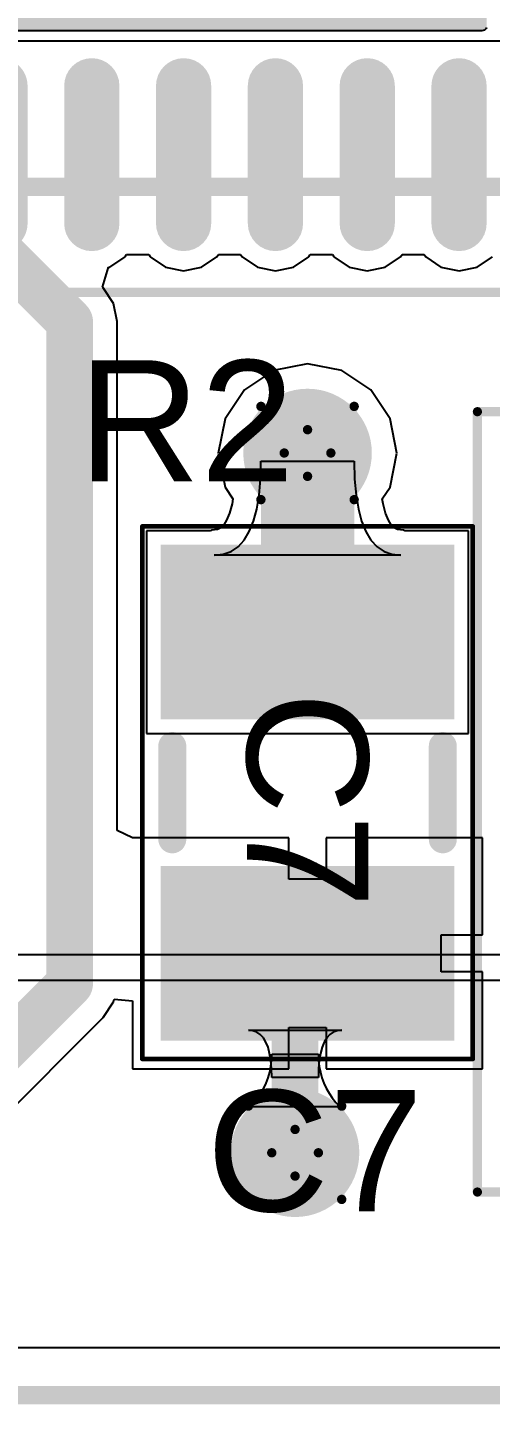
# Model space of a CAD drawing. Header units: inches. Extents: x 0.88 to 8.93, y 2.74 to 7.33.
# Drawn here: x 2.0408 to 2.14, y 2.7586 to 3.0538 of the extents above; entities that cross this region are included whole.
import ezdxf

# ---------------------------------------------------------------- set-up
doc = ezdxf.new("R2010")
doc.units = ezdxf.units.IN
doc.header["$MEASUREMENT"] = 0
for name, color, linetype in [('Board', 56, 'Continuous'), ('Bottom 3D Body', 76, 'Continuous'), ('Bottom Courtyard', 56, 'Continuous'), ('Bottom Layer', 5, 'Continuous'), ('Drill Drawing', 1, 'Continuous'), ('Mechanical 12', 56, 'Continuous'), ('Mechanical 15', 56, 'Continuous'), ('Top Courtyard', 56, 'Continuous'), ('Top Layer', 1, 'Continuous'), ('Top Overlay', 2, 'Continuous'), ('Top Paste', 8, 'Continuous'), ('Top Solder', 216, 'Continuous'), ('Via Holes', 16, 'Continuous')]:
    doc.layers.add(name, color=color, linetype=linetype)
doc.styles.add('Arial', font='', dxfattribs={"height": 0.2})
doc.styles.get('Arial').set_extended_font_data('Arial')

# ---------------------------------------------------------------- blocks, each defined once
blk = doc.blocks.new('SOT94P280X100_5N_14')
at = {"layer": 'Mechanical 15'}
for points in [[(-0.0836613, -0.0708661, 0.0019685, 0.0019685, 0), (-0.0836613, 0.0708661, 0.0019685, 0.0019685, 0)], [(0.0836613, -0.0708661, 0.0019685, 0.0019685, 0), (0.0836613, 0.0708661, 0.0019685, 0.0019685, 0)], [(0.0836613, -0.0708661, 0.0019685, 0.0019685, 0), (-0.0836613, -0.0708661, 0.0019685, 0.0019685, 0)]]:
    blk.add_lwpolyline(points, format="xyseb", dxfattribs=at)
for points in [[(-0.0841534, -0.0708661, 0.0009842, 0.0009842, 1), (-0.0831692, -0.0708661, 0.0009842, 0.0009842, 1)], [(-0.0841534, -0.0708661, 0.0009842, 0.0009842, 1), (-0.0831692, -0.0708661, 0.0009842, 0.0009842, 1)], [(0.0831692, -0.0708661, 0.0009842, 0.0009842, 1), (0.0841534, -0.0708661, 0.0009842, 0.0009842, 1)], [(0.0831692, -0.0708661, 0.0009842, 0.0009842, 1), (0.0841534, -0.0708661, 0.0009842, 0.0009842, 1)]]:
    blk.add_lwpolyline(points, format="xyseb", close=True, dxfattribs=at)
blk = doc.blocks.new('C0805_16')
at = {"layer": 'Top Layer'}
for points in [[(0.02952755000000001, 0.0511812), (0.02952754999999999, 0.0177166), (-0.02952755000000001, 0.01771660000000001), (-0.02952754999999999, 0.0511812)], [(0.02952765000000001, -0.01771650000000001), (0.02952765, -0.05118110000000001), (-0.02952745000000001, -0.05118109999999999), (-0.02952744999999999, -0.01771649999999999)]]:
    blk.add_hatch(color=1, dxfattribs=at).paths.add_polyline_path(points)
at = {"layer": 'Top Paste'}
for points in [[(0.02952755000000001, 0.0511812), (0.02952754999999999, 0.0177166), (-0.02952755000000001, 0.01771660000000001), (-0.02952754999999999, 0.0511812)], [(0.02952765000000001, -0.01771650000000001), (0.02952765, -0.05118110000000001), (-0.02952745000000001, -0.05118109999999999), (-0.02952744999999999, -0.01771649999999999)]]:
    blk.add_hatch(color=8, dxfattribs=at).paths.add_polyline_path(points)
at = {"layer": 'Top Solder'}
for points in [[(0.03149605, 0.0531497), (0.03149604999999999, 0.01574809999999999), (-0.03149605, 0.0157481), (-0.03149604999999999, 0.0531497)], [(0.03149615000000001, -0.01574800000000001), (0.03149614999999999, -0.0531496), (-0.03149595000000001, -0.0531496), (-0.03149594999999999, -0.01574799999999999)]]:
    blk.add_hatch(color=216, dxfattribs=at).paths.add_polyline_path(points)
at = {"layer": 'Top Courtyard'}
for points in [[(-0.0354331, 0.0570866, 0.001, 0.001, 0), (0.0354331, 0.0570868, 0.001, 0.001, 0)], [(-0.0354331, -0.0570865, 0.001, 0.001, 0), (-0.0354331, 0.0570866, 0.001, 0.001, 0)], [(0.0354331, -0.0570865, 0.001, 0.001, 0), (0.0354331, 0.0570868, 0.001, 0.001, 0)], [(-0.0354331, -0.0570865, 0.001, 0.001, 0), (0.0354331, -0.0570865, 0.001, 0.001, 0)]]:
    blk.add_lwpolyline(points, format="xyseb", dxfattribs=at)
for points in [[(-0.0356831, 0.0570866, 0.0005, 0.0005, 1), (-0.0351831, 0.0570866, 0.0005, 0.0005, 1)], [(-0.0356831, 0.0570866, 0.0005, 0.0005, 1), (-0.0351831, 0.0570866, 0.0005, 0.0005, 1)], [(0.0351831, 0.0570868, 0.0005, 0.0005, 1), (0.0356831, 0.0570868, 0.0005, 0.0005, 1)], [(0.0351831, 0.0570868, 0.0005, 0.0005, 1), (0.0356831, 0.0570868, 0.0005, 0.0005, 1)], [(-0.0356831, -0.0570865, 0.0005, 0.0005, 1), (-0.0351831, -0.0570865, 0.0005, 0.0005, 1)], [(-0.0356831, -0.0570865, 0.0005, 0.0005, 1), (-0.0351831, -0.0570865, 0.0005, 0.0005, 1)], [(0.0351831, -0.0570865, 0.0005, 0.0005, 1), (0.0356831, -0.0570865, 0.0005, 0.0005, 1)], [(0.0351831, -0.0570865, 0.0005, 0.0005, 1), (0.0356831, -0.0570865, 0.0005, 0.0005, 1)]]:
    blk.add_lwpolyline(points, format="xyseb", close=True, dxfattribs=at)
at = {"layer": 'Top Overlay'}
for points in [[(-0.029, -0.0099999, 0.006, 0.006, 0), (-0.029, 0.0100001, 0.006, 0.006, 0)], [(0.029, 0.0100001, 0.006, 0.006, 0), (0.0290001, -0.0099999, 0.006, 0.006, 0)]]:
    blk.add_lwpolyline(points, format="xyseb", dxfattribs=at)
for points in [[(-0.0305, 0.0100001, 0.003, 0.003, 1), (-0.0275, 0.0100001, 0.003, 0.003, 1)], [(0.0275, 0.0100001, 0.003, 0.003, 1), (0.0305, 0.0100001, 0.003, 0.003, 1)], [(-0.0305, -0.0099999, 0.003, 0.003, 1), (-0.0275, -0.0099999, 0.003, 0.003, 1)], [(0.0275001, -0.0099999, 0.003, 0.003, 1), (0.0305001, -0.0099999, 0.003, 0.003, 1)]]:
    blk.add_lwpolyline(points, format="xyseb", close=True, dxfattribs=at)
at = {"layer": 'Mechanical 12', "style": 'Arial'}
blk.add_text('C7', height=0.026, rotation=270, dxfattribs=at).set_placement((-0.0129958, 0.0216596))
blk = doc.blocks.new('QFN50P500X500X80_HS_29N_CP2102N_18')
at = {"layer": 'Top Layer'}
h = blk.add_hatch(color=1, dxfattribs=at)
edge = h.paths.add_edge_path()
edge.add_arc((-0.019685, -0.10629935), 0.0049212, 180, 360)
edge.add_line((-0.0147638, -0.10629935), (-0.0147638, -0.07677165))
edge.add_arc((-0.019685, -0.07677165), 0.0049212, 0, 180)
edge.add_line((-0.0246062, -0.07677165), (-0.0246062, -0.10629935))
h = blk.add_hatch(color=1, dxfattribs=at)
edge = h.paths.add_edge_path()
edge.add_arc((0, -0.10629935), 0.0049212, 180, 360)
edge.add_line((0.0049212, -0.10629935), (0.0049212, -0.07677165))
edge.add_arc((0, -0.07677165), 0.0049212, 0, 180)
edge.add_line((-0.0049212, -0.07677165), (-0.0049212, -0.10629935))
h = blk.add_hatch(color=1, dxfattribs=at)
edge = h.paths.add_edge_path()
edge.add_arc((0.0196851, -0.10629935), 0.0049212, 180, 360)
edge.add_line((0.0246063, -0.10629935), (0.0246063, -0.07677165))
edge.add_arc((0.0196851, -0.07677165), 0.0049212, 0, 180)
edge.add_line((0.0147639, -0.07677165), (0.0147639, -0.10629935))
h = blk.add_hatch(color=1, dxfattribs=at)
edge = h.paths.add_edge_path()
edge.add_arc((0.0393701, -0.10629935), 0.0049212, 180, 360)
edge.add_line((0.0442913, -0.10629935), (0.0442913, -0.07677165))
edge.add_arc((0.0393701, -0.07677165), 0.0049212, 0, 180)
edge.add_line((0.0344489, -0.07677165), (0.0344489, -0.10629935))
h = blk.add_hatch(color=1, dxfattribs=at)
edge = h.paths.add_edge_path()
edge.add_arc((0.0590552, -0.10629935), 0.0049212, 180, 360)
edge.add_line((0.0639764, -0.10629935), (0.0639764, -0.07677165))
edge.add_arc((0.0590552, -0.07677165), 0.0049212, 0, 180)
edge.add_line((0.054134, -0.07677165), (0.054134, -0.10629935))
at = {"layer": 'Top Paste'}
h = blk.add_hatch(color=8, dxfattribs=at)
edge = h.paths.add_edge_path()
edge.add_arc((-0.019685, -0.10629935), 0.0049212, 180, 360)
edge.add_line((-0.0147638, -0.10629935), (-0.0147638, -0.07677165))
edge.add_arc((-0.019685, -0.07677165), 0.0049212, 0, 180)
edge.add_line((-0.0246062, -0.07677165), (-0.0246062, -0.10629935))
h = blk.add_hatch(color=8, dxfattribs=at)
edge = h.paths.add_edge_path()
edge.add_arc((0, -0.10629935), 0.0049212, 180, 360)
edge.add_line((0.0049212, -0.10629935), (0.0049212, -0.07677165))
edge.add_arc((0, -0.07677165), 0.0049212, 0, 180)
edge.add_line((-0.0049212, -0.07677165), (-0.0049212, -0.10629935))
h = blk.add_hatch(color=8, dxfattribs=at)
edge = h.paths.add_edge_path()
edge.add_arc((0.0196851, -0.10629935), 0.0049212, 180, 360)
edge.add_line((0.0246063, -0.10629935), (0.0246063, -0.07677165))
edge.add_arc((0.0196851, -0.07677165), 0.0049212, 0, 180)
edge.add_line((0.0147639, -0.07677165), (0.0147639, -0.10629935))
h = blk.add_hatch(color=8, dxfattribs=at)
edge = h.paths.add_edge_path()
edge.add_arc((0.0393701, -0.10629935), 0.0049212, 180, 360)
edge.add_line((0.0442913, -0.10629935), (0.0442913, -0.07677165))
edge.add_arc((0.0393701, -0.07677165), 0.0049212, 0, 180)
edge.add_line((0.0344489, -0.07677165), (0.0344489, -0.10629935))
h = blk.add_hatch(color=8, dxfattribs=at)
edge = h.paths.add_edge_path()
edge.add_arc((0.0590552, -0.10629935), 0.0049212, 180, 360)
edge.add_line((0.0639764, -0.10629935), (0.0639764, -0.07677165))
edge.add_arc((0.0590552, -0.07677165), 0.0049212, 0, 180)
edge.add_line((0.054134, -0.07677165), (0.054134, -0.10629935))
at = {"layer": 'Top Solder'}
blk.add_hatch(color=216, dxfattribs=at).paths.add_polyline_path([(0.0642374, 0.0649506), (0.0644807, 0.0648499), (0.0646896, 0.0646896), (0.0648499, 0.0644807), (0.0649506, 0.0642374), (0.064985, 0.0639764), (0.064985, -0.0639764), (0.0649506, -0.0642374), (0.0648499, -0.0644807), (0.0646896, -0.0646896), (0.0644807, -0.0648499), (0.0642374, -0.0649506), (0.0639764, -0.064985), (-0.0639765, -0.0649851), (-0.0642375, -0.0649507), (-0.0644808, -0.06485), (-0.0646897, -0.0646897), (-0.06485, -0.0644808), (-0.0649507, -0.0642375), (-0.0649851, -0.0639765), (-0.064985, 0.0319882), (-0.0649507, 0.0322493), (-0.0648916, 0.0323917), (-0.0648499, 0.0324925), (-0.0646896, 0.0327014), (-0.0327014, 0.0646896), (-0.0324925, 0.0648499), (-0.0323205, 0.0649211), (-0.0322493, 0.0649506), (-0.0319882, 0.064985), (0.0639764, 0.064985)])
h = blk.add_hatch(color=216, dxfattribs=at)
edge = h.paths.add_edge_path()
edge.add_arc((-0.03937, -0.10629935), 0.0059212, 180, 360)
edge.add_line((-0.0334488, -0.10629935), (-0.0334488, -0.07677165))
edge.add_arc((-0.03937, -0.07677165), 0.0059212, 0, 180)
edge.add_line((-0.0452912, -0.07677165), (-0.0452912, -0.10629935))
h = blk.add_hatch(color=216, dxfattribs=at)
edge = h.paths.add_edge_path()
edge.add_arc((-0.019685, -0.10629935), 0.0059212, 180, 360)
edge.add_line((-0.0137638, -0.10629935), (-0.0137638, -0.07677165))
edge.add_arc((-0.019685, -0.07677165), 0.0059212, 0, 180)
edge.add_line((-0.0256062, -0.07677165), (-0.0256062, -0.10629935))
h = blk.add_hatch(color=216, dxfattribs=at)
edge = h.paths.add_edge_path()
edge.add_arc((0, -0.10629935), 0.0059212, 180, 360)
edge.add_line((0.0059212, -0.10629935), (0.0059212, -0.07677165))
edge.add_arc((0, -0.07677165), 0.0059212, 0, 180)
edge.add_line((-0.0059212, -0.07677165), (-0.0059212, -0.10629935))
h = blk.add_hatch(color=216, dxfattribs=at)
edge = h.paths.add_edge_path()
edge.add_arc((0.0196851, -0.10629935), 0.0059212, 180, 360)
edge.add_line((0.0256063, -0.10629935), (0.0256063, -0.07677165))
edge.add_arc((0.0196851, -0.07677165), 0.0059212, 0, 180)
edge.add_line((0.0137639, -0.07677165), (0.0137639, -0.10629935))
h = blk.add_hatch(color=216, dxfattribs=at)
edge = h.paths.add_edge_path()
edge.add_arc((0.0393701, -0.10629935), 0.0059212, 180, 360)
edge.add_line((0.0452913, -0.10629935), (0.0452913, -0.07677165))
edge.add_arc((0.0393701, -0.07677165), 0.0059212, 0, 180)
edge.add_line((0.0334489, -0.07677165), (0.0334489, -0.10629935))
h = blk.add_hatch(color=216, dxfattribs=at)
edge = h.paths.add_edge_path()
edge.add_arc((0.0590552, -0.10629935), 0.0059212, 180, 360)
edge.add_line((0.0649764, -0.10629935), (0.0649764, -0.07677165))
edge.add_arc((0.0590552, -0.07677165), 0.0059212, 0, 180)
edge.add_line((0.053134, -0.07677165), (0.053134, -0.10629935))
at = {"layer": 'Bottom 3D Body'}
blk.add_lwpolyline([(-0.121063, -0.121063, 0.0019685, 0.0019685, 0), (0.121063, -0.121063, 0.0019685, 0.0019685, 0)], format="xyseb", dxfattribs=at)
at = {"layer": 'Bottom Courtyard'}
blk.add_lwpolyline([(-0.0984252, -0.0984252, 0.003937, 0.003937, 0), (0.0984252, -0.0984252, 0.003937, 0.003937, 0)], format="xyseb", dxfattribs=at)
at = {"layer": 'Top Solder'}
for p, q in [((0.0642374, -0.0649506), (0.0639764, -0.064985)), ((0.0644807, -0.0648499), (0.0642374, -0.0649506)), ((0.0646896, -0.0646896), (0.0644807, -0.0648499)), ((0.0648499, -0.0644807), (0.0646896, -0.0646896)), ((0.0649506, -0.0642374), (0.0648499, -0.0644807)), ((0.0639764, -0.064985), (-0.0639765, -0.0649851))]:
    blk.add_line(p, q, dxfattribs=at)

msp = doc.modelspace()

# ---------------------------------------------------------------- hatches: boundary and pattern name
at = {"layer": 'Bottom Layer'}
h = msp.add_hatch(color=5, dxfattribs=at)
edge = h.paths.add_edge_path()
edge.add_arc((2.1007875, 2.9625985), 0.0137795, 0, 360)
h = msp.add_hatch(color=5, dxfattribs=at)
edge = h.paths.add_edge_path()
edge.add_arc((2.0981103, 2.8125513), 0.0137795, 0, 360)
at = {"layer": 'Top Layer'}
h = msp.add_hatch(color=1, dxfattribs=at)
edge = h.paths.add_edge_path()
edge.add_arc((2.1007875, 2.9625985), 0.0137795, 0, 360)
h = msp.add_hatch(color=1, dxfattribs=at)
edge = h.paths.add_edge_path()
edge.add_arc((2.0981103, 2.8125513), 0.0137795, 0, 360)
at = {"layer": 'Via Holes'}
h = msp.add_hatch(color=7, dxfattribs=at)
edge = h.paths.add_edge_path()
edge.add_arc((2.1007875, 2.9625985), 0.007874, 0, 360)
h = msp.add_hatch(color=7, dxfattribs=at)
edge = h.paths.add_edge_path()
edge.add_arc((2.0981103, 2.8125513), 0.007874, 0, 360)

# ---------------------------------------------------------------- linework, layer by layer
at = {"layer": 'Board'}
msp.add_lwpolyline([(1.084252, 2.7605513, 0.003937, 0.003937, 0), (3.2941103, 2.7605513, 0.003937, 0.003937, 0)], format="xyseb", dxfattribs=at)
at = {"layer": 'Bottom Layer'}
for p, q in [((1.9329999, 3.051), (2.145, 3.051)), ((2.4702836, 2.855), (2.015, 2.855)), ((2.0150002, 2.849588), (2.3602802, 2.849588)), ((3.2839149, 2.7707467), (1.0944474, 2.7707467))]:
    msp.add_line(p, q, dxfattribs=at)
at = {"layer": 'Drill Drawing'}
for points in [[(2.0907875, 2.9725985, 0.002, 0.002, 0), (2.1007875, 2.9675985, 0.002, 0.002, 0)], [(2.0907875, 2.9725985, 0.002, 0.002, 0), (2.0957875, 2.9625985, 0.002, 0.002, 0)], [(2.1007875, 2.9675985, 0.002, 0.002, 0), (2.1107875, 2.9725985, 0.002, 0.002, 0)], [(2.1057875, 2.9625985, 0.002, 0.002, 0), (2.1107875, 2.9725985, 0.002, 0.002, 0)], [(2.0907875, 2.9525985, 0.002, 0.002, 0), (2.0957875, 2.9625985, 0.002, 0.002, 0)], [(2.1057875, 2.9625985, 0.002, 0.002, 0), (2.1107875, 2.9525985, 0.002, 0.002, 0)], [(2.0907875, 2.9525985, 0.002, 0.002, 0), (2.1007875, 2.9575985, 0.002, 0.002, 0)], [(2.1007875, 2.9575985, 0.002, 0.002, 0), (2.1107875, 2.9525985, 0.002, 0.002, 0)], [(2.0881103, 2.8225513, 0.002, 0.002, 0), (2.0981103, 2.8175513, 0.002, 0.002, 0)], [(2.0881103, 2.8225513, 0.002, 0.002, 0), (2.0931103, 2.8125513, 0.002, 0.002, 0)], [(2.0981103, 2.8175513, 0.002, 0.002, 0), (2.1081103, 2.8225513, 0.002, 0.002, 0)], [(2.1031103, 2.8125513, 0.002, 0.002, 0), (2.1081103, 2.8225513, 0.002, 0.002, 0)], [(2.0881103, 2.8025513, 0.002, 0.002, 0), (2.0931103, 2.8125513, 0.002, 0.002, 0)], [(2.1031103, 2.8125513, 0.002, 0.002, 0), (2.1081103, 2.8025513, 0.002, 0.002, 0)], [(2.0881103, 2.8025513, 0.002, 0.002, 0), (2.0981103, 2.8075513, 0.002, 0.002, 0)], [(2.0981103, 2.8075513, 0.002, 0.002, 0), (2.1081103, 2.8025513, 0.002, 0.002, 0)]]:
    msp.add_lwpolyline(points, format="xyseb", dxfattribs=at)
for points in [[(2.0902875, 2.9725985, 0.001, 0.001, 1), (2.0912875, 2.9725985, 0.001, 0.001, 1)], [(2.0902875, 2.9725985, 0.001, 0.001, 1), (2.0912875, 2.9725985, 0.001, 0.001, 1)], [(2.1102875, 2.9725985, 0.001, 0.001, 1), (2.1112875, 2.9725985, 0.001, 0.001, 1)], [(2.1102875, 2.9725985, 0.001, 0.001, 1), (2.1112875, 2.9725985, 0.001, 0.001, 1)], [(2.1002875, 2.9675985, 0.001, 0.001, 1), (2.1012875, 2.9675985, 0.001, 0.001, 1)], [(2.1002875, 2.9675985, 0.001, 0.001, 1), (2.1012875, 2.9675985, 0.001, 0.001, 1)], [(2.0952875, 2.9625985, 0.001, 0.001, 1), (2.0962875, 2.9625985, 0.001, 0.001, 1)], [(2.0952875, 2.9625985, 0.001, 0.001, 1), (2.0962875, 2.9625985, 0.001, 0.001, 1)], [(2.1052875, 2.9625985, 0.001, 0.001, 1), (2.1062875, 2.9625985, 0.001, 0.001, 1)], [(2.1052875, 2.9625985, 0.001, 0.001, 1), (2.1062875, 2.9625985, 0.001, 0.001, 1)], [(2.1002875, 2.9575985, 0.001, 0.001, 1), (2.1012875, 2.9575985, 0.001, 0.001, 1)], [(2.1002875, 2.9575985, 0.001, 0.001, 1), (2.1012875, 2.9575985, 0.001, 0.001, 1)], [(2.0902875, 2.9525985, 0.001, 0.001, 1), (2.0912875, 2.9525985, 0.001, 0.001, 1)], [(2.0902875, 2.9525985, 0.001, 0.001, 1), (2.0912875, 2.9525985, 0.001, 0.001, 1)], [(2.1102875, 2.9525985, 0.001, 0.001, 1), (2.1112875, 2.9525985, 0.001, 0.001, 1)], [(2.1102875, 2.9525985, 0.001, 0.001, 1), (2.1112875, 2.9525985, 0.001, 0.001, 1)], [(2.0876103, 2.8225513, 0.001, 0.001, 1), (2.0886103, 2.8225513, 0.001, 0.001, 1)], [(2.0876103, 2.8225513, 0.001, 0.001, 1), (2.0886103, 2.8225513, 0.001, 0.001, 1)], [(2.1076103, 2.8225513, 0.001, 0.001, 1), (2.1086103, 2.8225513, 0.001, 0.001, 1)], [(2.1076103, 2.8225513, 0.001, 0.001, 1), (2.1086103, 2.8225513, 0.001, 0.001, 1)], [(2.0976103, 2.8175513, 0.001, 0.001, 1), (2.0986103, 2.8175513, 0.001, 0.001, 1)], [(2.0976103, 2.8175513, 0.001, 0.001, 1), (2.0986103, 2.8175513, 0.001, 0.001, 1)], [(2.0926103, 2.8125513, 0.001, 0.001, 1), (2.0936103, 2.8125513, 0.001, 0.001, 1)], [(2.0926103, 2.8125513, 0.001, 0.001, 1), (2.0936103, 2.8125513, 0.001, 0.001, 1)], [(2.1026103, 2.8125513, 0.001, 0.001, 1), (2.1036103, 2.8125513, 0.001, 0.001, 1)], [(2.1026103, 2.8125513, 0.001, 0.001, 1), (2.1036103, 2.8125513, 0.001, 0.001, 1)], [(2.0976103, 2.8075513, 0.001, 0.001, 1), (2.0986103, 2.8075513, 0.001, 0.001, 1)], [(2.0976103, 2.8075513, 0.001, 0.001, 1), (2.0986103, 2.8075513, 0.001, 0.001, 1)], [(2.0876103, 2.8025513, 0.001, 0.001, 1), (2.0886103, 2.8025513, 0.001, 0.001, 1)], [(2.0876103, 2.8025513, 0.001, 0.001, 1), (2.0886103, 2.8025513, 0.001, 0.001, 1)], [(2.1076103, 2.8025513, 0.001, 0.001, 1), (2.1086103, 2.8025513, 0.001, 0.001, 1)], [(2.1076103, 2.8025513, 0.001, 0.001, 1), (2.1086103, 2.8025513, 0.001, 0.001, 1)]]:
    msp.add_lwpolyline(points, format="xyseb", close=True, dxfattribs=at)
at = {"layer": 'Top Layer'}
for p, q in [((2.0583987, 3.0024655), (2.0616804, 3.0046583)), ((2.0616804, 3.0046583), (2.0620026, 3.0051404)), ((2.0620026, 3.0051404), (2.0667376, 3.0051404)), ((2.0667376, 3.0051404), (2.0670598, 3.0046583)), ((2.0670598, 3.0046583), (2.0703415, 3.0024655)), ((2.0780837, 3.0024655), (2.0813654, 3.0046583)), ((2.0813654, 3.0046583), (2.0816876, 3.0051405)), ((2.0816876, 3.0051405), (2.0864227, 3.0051405)), ((2.0864227, 3.0051405), (2.0867449, 3.0046583)), ((2.0867449, 3.0046583), (2.0900266, 3.0024655)), ((2.0977688, 3.0024655), (2.1010505, 3.0046583)), ((2.1010505, 3.0046583), (2.1013727, 3.0051404)), ((2.1013727, 3.0051404), (2.1061077, 3.0051404)), ((2.1061077, 3.0051404), (2.1064299, 3.0046583)), ((2.1064299, 3.0046583), (2.1097116, 3.0024655)), ((2.1174538, 3.0024655), (2.1207355, 3.0046583)), ((2.1207355, 3.0046583), (2.1210577, 3.0051405)), ((2.1210577, 3.0051405), (2.1257928, 3.0051405)), ((2.1257928, 3.0051405), (2.126115, 3.0046583)), ((2.126115, 3.0046583), (2.1293967, 3.0024655)), ((2.1371389, 3.0024655), (2.1404206, 3.0046583)), ((2.0568354, 2.9981404), (2.0581313, 3.0024123)), ((2.0581313, 3.0024123), (2.0583987, 3.0024655)), ((2.0703415, 3.0024655), (2.0742126, 3.0016955)), ((2.0742126, 3.0016955), (2.0780837, 3.0024655)), ((2.0900266, 3.0024655), (2.0938977, 3.0016955)), ((2.0938977, 3.0016955), (2.0977688, 3.0024655)), ((2.1097116, 3.0024655), (2.1135827, 3.0016955)), ((2.1135827, 3.0016955), (2.1174538, 3.0024655)), ((2.1293967, 3.0024655), (2.1332678, 3.0016955)), ((2.1332678, 3.0016955), (2.1371389, 3.0024655)), ((2.0569892, 2.9979866), (2.0568354, 2.9981404)), ((2.0591994, 2.9946788), (2.0569892, 2.9979866)), ((2.0599755, 2.990777), (2.0591994, 2.9946788)), ((2.0599755, 2.8816226), (2.0599755, 2.990777)), ((2.0934601, 2.9802884), (2.0872482, 2.9761378)), ((2.1007875, 2.9817459), (2.0934601, 2.9802884)), ((2.1081149, 2.9802884), (2.1007875, 2.9817459)), ((2.1143268, 2.9761378), (2.1081149, 2.9802884)), ((2.0872482, 2.9761378), (2.0830976, 2.9699259)), ((2.1184774, 2.9699259), (2.1143268, 2.9761378)), ((2.0830976, 2.9699259), (2.0816401, 2.9625985)), ((2.1199349, 2.9625985), (2.1184774, 2.9699259)), ((2.0816401, 2.9625985), (2.0830976, 2.9552711)), ((2.1184774, 2.9552711), (2.1199349, 2.9625985)), ((2.0906875, 2.9570022), (2.0907875, 2.960825)), ((2.0907875, 2.960825), (2.1107875, 2.960825)), ((2.1107875, 2.960825), (2.1108875, 2.9570022)), ((2.0903875, 2.9535818), (2.0906875, 2.9570022)), ((2.1108875, 2.9570022), (2.1111875, 2.9535818)), ((2.0830976, 2.9552711), (2.0847676, 2.9527718)), ((2.0847676, 2.9527718), (2.0845914, 2.9517083)), ((2.0898875, 2.9505638), (2.0903875, 2.9535818)), ((2.1111875, 2.9535818), (2.1116875, 2.9505638)), ((2.1168074, 2.9527718), (2.1184774, 2.9552711)), ((2.1169836, 2.9517083), (2.1168074, 2.9527718)), ((2.0840469, 2.9496738), (2.0834374, 2.948175)), ((2.0845914, 2.9517083), (2.0840469, 2.9496738)), ((2.0891875, 2.9479482), (2.0898875, 2.9505638)), ((2.1116875, 2.9505638), (2.1123875, 2.9479482)), ((2.1175282, 2.9496736), (2.1169836, 2.9517083)), ((2.1181378, 2.9481747), (2.1175282, 2.9496736)), ((2.0823432, 2.9466552), (2.081937, 2.9463828)), ((2.0828433, 2.947197), (2.0823432, 2.9466552)), ((2.0834374, 2.948175), (2.0828433, 2.947197)), ((2.0882875, 2.945735), (2.0891875, 2.9479482)), ((2.1123875, 2.9479482), (2.1132875, 2.945735)), ((2.1187316, 2.9471971), (2.1181378, 2.9481747)), ((2.1192318, 2.9466552), (2.1187316, 2.9471971)), ((2.119638, 2.9463828), (2.1192318, 2.9466552)), ((2.0799567, 2.945945), (2.0662599, 2.945945)), ((2.0662599, 2.945945), (2.0662599, 2.9024804)), ((2.0802176, 2.9460869), (2.0799567, 2.945945)), ((2.0814803, 2.9462206), (2.0802176, 2.9460869)), ((2.081937, 2.9463828), (2.0814803, 2.9462206)), ((2.0858875, 2.9425158), (2.0871875, 2.9439242)), ((2.0871875, 2.9439242), (2.0882875, 2.945735)), ((2.1132875, 2.945735), (2.1143875, 2.9439242)), ((2.1143875, 2.9439242), (2.1156875, 2.9425158)), ((2.1200947, 2.9462206), (2.119638, 2.9463828)), ((2.1213574, 2.9460869), (2.1200947, 2.9462206)), ((2.1216183, 2.945945), (2.1213574, 2.9460869)), ((2.1353149, 2.945945), (2.1216183, 2.945945)), ((2.1353149, 2.9024804), (2.1353149, 2.945945)), ((2.0807875, 2.940705), (2.0826875, 2.9409062)), ((2.1207875, 2.940705), (2.0807875, 2.940705)), ((2.0826875, 2.9409062), (2.0843875, 2.9415098)), ((2.0843875, 2.9415098), (2.0858875, 2.9425158)), ((2.1156875, 2.9425158), (2.1171875, 2.9415098)), ((2.1171875, 2.9415098), (2.1188875, 2.9409062)), ((2.1188875, 2.9409062), (2.1207875, 2.940705)), ((2.0662599, 2.9024804), (2.1353149, 2.9024804)), ((2.06326, 2.8800474), (2.0599755, 2.8816226)), ((2.0639126, 2.8800473), (2.06326, 2.8800474)), ((2.0967875, 2.8800473), (2.0639126, 2.8800473)), ((2.0967875, 2.8711862), (2.0967875, 2.8800473)), ((2.138315, 2.8800473), (2.1047875, 2.8800473)), ((2.1047875, 2.8800473), (2.1047875, 2.8711862)), ((2.138315, 2.859315), (2.138315, 2.8800473)), ((2.1047875, 2.8711862), (2.0967875, 2.8711862)), ((2.129454, 2.851315), (2.129454, 2.859315)), ((2.129454, 2.859315), (2.138315, 2.859315)), ((2.138315, 2.851315), (2.129454, 2.851315)), ((2.138315, 2.8305827), (2.138315, 2.851315)), ((2.0569892, 2.8415806), (2.0591994, 2.8448884)), ((2.0591994, 2.8448884), (2.059323, 2.8455097)), ((2.059323, 2.8455097), (2.06326, 2.845122)), ((2.06326, 2.845122), (2.06326, 2.8305827)), ((2.0317056, 2.816297), (2.0569892, 2.8415806)), ((2.0890603, 2.8387215), (2.0881103, 2.8388227)), ((2.0881103, 2.8388227), (2.1081103, 2.8388227)), ((2.0899103, 2.8384179), (2.0890603, 2.8387215)), ((2.0906603, 2.8379119), (2.0899103, 2.8384179)), ((2.0913103, 2.8372035), (2.0906603, 2.8379119)), ((2.0967875, 2.8305827), (2.0967875, 2.8394438)), ((2.0967875, 2.8394438), (2.1047875, 2.8394438)), ((2.1047875, 2.8394438), (2.1047875, 2.8305827)), ((2.1055603, 2.8379119), (2.1049103, 2.8372035)), ((2.1063103, 2.8384179), (2.1055603, 2.8379119)), ((2.1071603, 2.8387215), (2.1063103, 2.8384179)), ((2.1081103, 2.8388227), (2.1071603, 2.8387215)), ((2.0918603, 2.8362927), (2.0913103, 2.8372035)), ((2.0923103, 2.8351795), (2.0918603, 2.8362927)), ((2.0926603, 2.8338639), (2.0923103, 2.8351795)), ((2.1039103, 2.8351795), (2.1035603, 2.8338639)), ((2.1043603, 2.8362927), (2.1039103, 2.8351795)), ((2.1049103, 2.8372035), (2.1043603, 2.8362927)), ((2.0929103, 2.8323459), (2.0926603, 2.8338639)), ((2.0930603, 2.8306255), (2.0929103, 2.8323459)), ((2.0929245, 2.8310603), (2.0930638, 2.8323383)), ((2.0930638, 2.8323383), (2.0931103, 2.8336594)), ((2.0931103, 2.8336594), (2.1031103, 2.8336594)), ((2.1031103, 2.8336594), (2.1031568, 2.8323383)), ((2.1031568, 2.8323383), (2.1032961, 2.8310603)), ((2.1033103, 2.8323459), (2.1031603, 2.8306255)), ((2.1035603, 2.8338639), (2.1033103, 2.8323459)), ((2.06326, 2.8305827), (2.0967875, 2.8305827)), ((2.0919489, 2.8274856), (2.092367, 2.828634)), ((2.092367, 2.828634), (2.0926922, 2.8298255)), ((2.0926922, 2.8298255), (2.0929245, 2.8310603)), ((2.0931103, 2.8287027), (2.0930603, 2.8306255)), ((2.1031103, 2.8287027), (2.0931103, 2.8287027)), ((2.1031603, 2.8306255), (2.1031103, 2.8287027)), ((2.1032961, 2.8310603), (2.1035284, 2.8298255)), ((2.1035284, 2.8298255), (2.1038536, 2.828634)), ((2.1038536, 2.828634), (2.1042717, 2.8274856)), ((2.1047875, 2.8305827), (2.138315, 2.8305827)), ((2.0908339, 2.8253185), (2.0914379, 2.8263804)), ((2.0914379, 2.8263804), (2.0919489, 2.8274856)), ((2.1042717, 2.8274856), (2.1047827, 2.8263804)), ((2.1047827, 2.8263804), (2.1053867, 2.8253185)), ((2.0884646, 2.8223919), (2.0893473, 2.8233242)), ((2.0893473, 2.8233242), (2.0901371, 2.8242997)), ((2.0901371, 2.8242997), (2.0908339, 2.8253185)), ((2.1053867, 2.8253185), (2.1060835, 2.8242997)), ((2.1060835, 2.8242997), (2.1068733, 2.8233242)), ((2.1068733, 2.8233242), (2.107756, 2.8223919)), ((2.107756, 2.8223919), (2.0884646, 2.8223919)), ((3.2839149, 2.7707467), (1.0944474, 2.7707467))]:
    msp.add_line(p, q, dxfattribs=at)
for points in [[(2.0349213, 3.0056353, 0.01, 0.01, 0), (2.0497796, 2.990777, 0.01, 0.01, 0)], [(2.0497796, 2.8487902, 0.01, 0.01, 0), (2.0497796, 2.990777, 0.01, 0.01, 0)], [(2.1007875, 2.9242128, 0.02, 0.02, 0), (2.1007875, 2.9625985, 0.02, 0.02, 0)], [(2.1007874, 2.9242127, 0.02, 0.02, 0), (2.1007875, 2.9242128, 0.02, 0.02, 0)], [(2.0981103, 2.8526378, 0.01, 0.01, 0), (2.1007875, 2.855315, 0.01, 0.01, 0)], [(2.0981103, 2.8125513, 0.01, 0.01, 0), (2.0981103, 2.8526378, 0.01, 0.01, 0)], [(2.024496, 2.8235066, 0.01, 0.01, 0), (2.0497796, 2.8487902, 0.01, 0.01, 0)]]:
    msp.add_lwpolyline(points, format="xyseb", dxfattribs=at)
for points in [[(2.0472796, 2.990777, 0.005, 0.005, 1), (2.0522796, 2.990777, 0.005, 0.005, 1)], [(2.0472796, 2.990777, 0.005, 0.005, 1), (2.0522796, 2.990777, 0.005, 0.005, 1)], [(2.0957875, 2.9625985, 0.01, 0.01, 1), (2.1057875, 2.9625985, 0.01, 0.01, 1)], [(2.0957874, 2.9242127, 0.01, 0.01, 1), (2.1057874, 2.9242127, 0.01, 0.01, 1)], [(2.0957875, 2.9242128, 0.01, 0.01, 1), (2.1057875, 2.9242128, 0.01, 0.01, 1)], [(2.0957875, 2.9242128, 0.01, 0.01, 1), (2.1057875, 2.9242128, 0.01, 0.01, 1)], [(2.0982875, 2.855315, 0.005, 0.005, 1), (2.1032875, 2.855315, 0.005, 0.005, 1)], [(2.0956103, 2.8526378, 0.005, 0.005, 1), (2.1006103, 2.8526378, 0.005, 0.005, 1)], [(2.0956103, 2.8526378, 0.005, 0.005, 1), (2.1006103, 2.8526378, 0.005, 0.005, 1)], [(2.0472796, 2.8487902, 0.005, 0.005, 1), (2.0522796, 2.8487902, 0.005, 0.005, 1)], [(2.0472796, 2.8487902, 0.005, 0.005, 1), (2.0522796, 2.8487902, 0.005, 0.005, 1)], [(2.0956103, 2.8125513, 0.005, 0.005, 1), (2.1006103, 2.8125513, 0.005, 0.005, 1)]]:
    msp.add_lwpolyline(points, format="xyseb", close=True, dxfattribs=at)

# ---------------------------------------------------------------- block references
for name, p in [('QFN50P500X500X80_HS_29N_CP2102N_18', (2.0742126, 3.1181104)), ('C0805_16', (2.1007874, 2.8897638))]:
    msp.add_blockref(name, p)
at = {"rotation": 270}
msp.add_blockref('SOT94P280X100_5N_14', (2.2080709, 2.8877954), dxfattribs=at)

# ---------------------------------------------------------------- texts
at = {"layer": 'Top Overlay', "style": 'Arial'}
for s, p in [('R2', (2.0515688, 2.9564925)), ('C7', (2.0791279, 2.7999964))]:
    msp.add_text(s, height=0.026, dxfattribs=at).set_placement(p)

doc.saveas('drawing.dxf')
